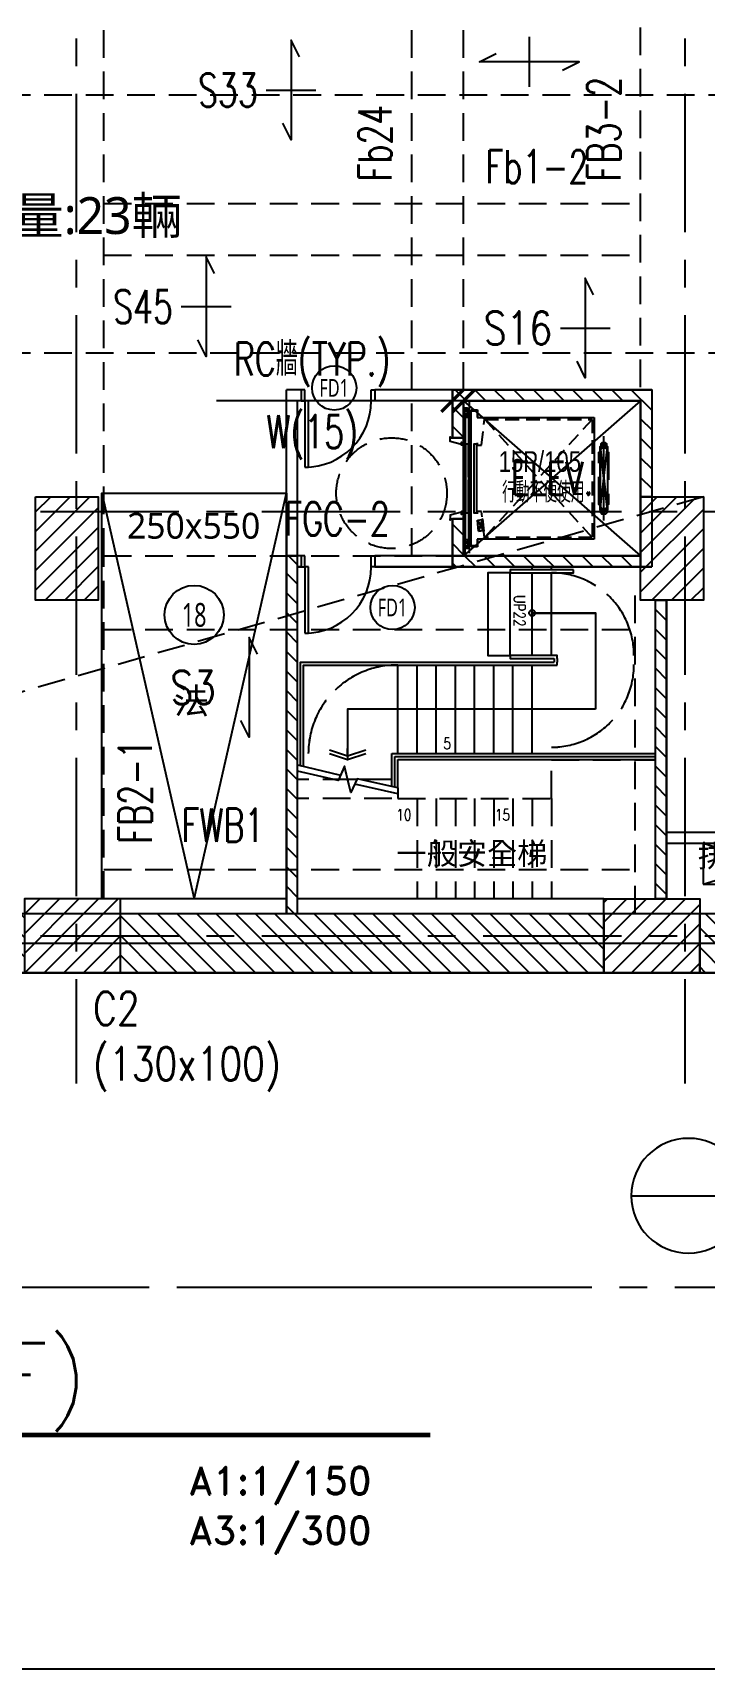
# Model space of a CAD drawing. Header units: millimetres. Extents: x -3377 to 119122, y -22007 to 15479.
# Drawn here: x 4641 to 5551, y 0 to 2218 of the extents above; entities that cross this region are included whole.
import ezdxf
from ezdxf.enums import TextEntityAlignment as Align

# ---------------------------------------------------------------- set-up
doc = ezdxf.new("R2010")
doc.units = ezdxf.units.MM
doc.header["$LTSCALE"] = 150
doc.header["$MEASUREMENT"] = 0
for name, pattern in [('CENTER', [2, 1.25, -0.25, 0.25, -0.25]), ('CONTINOUS', [0]), ('DIVIDE2', [15.875, 6.35, -3.175, 0, -3.175, 0, -3.175]), ('DOT', [0.25, 0, -0.25]), ('HIDDEN', [0.375, 0.25, -0.125]), ('HIDDEN2', [0.1875, 0.125, -0.0625]), ('HIDDENX2', [0.75, 0.5, -0.25]), ('PHANTOM2', [31.75, 15.875, -3.175, 3.175, -3.175, 3.175, -3.175])]:
    doc.linetypes.add(name, pattern=pattern)
doc.layers.get('0').update_dxf_attribs({"plot": 0})
for name, color, linetype, plot in [('AREA', 3, 'Continuous', False), ('LABEL', 1, 'Continuous', False), ('OPEN-TAG', 4, 'Continuous', False), ('S-ARCH', 252, 'Continuous', False)]:
    doc.layers.add(name, color=color, linetype=linetype, plot=plot)
for name, color, linetype in [('ARTIC', 6, 'Continuous'), ('BEAM', 251, 'DOT'), ('CENTER', 1, 'CENTER'), ('COL', 1, 'Continuous'), ('DIM1', 7, 'Continuous'), ('Duct', 1, 'Continuous'), ('E-TXT', 7, 'Continuous'), ('HIDDEN', 2, 'HIDDEN'), ('OPEN', 4, 'Continuous'), ('OTHER', 4, 'Continuous'), ('PARK', 4, 'Continuous'), ('S-COL', 7, 'Continuous'), ('S-CONC', 7, 'Continuous'), ('S-CONCWALL', 30, 'Continuous'), ('S-DIM', 2, 'Continuous'), ('S-GRID', 1, 'CENTER'), ('S-HATCH-COL', 13, 'Continuous'), ('S-HATCH-CONC', 124, 'Continuous'), ('S-HATCH-CONCWALL', 161, 'Continuous'), ('S-OPEN', 13, 'Continuous'), ('S-RAMP', 201, 'Continuous'), ('S-RCBMB', 3, 'HIDDEN'), ('S-RCBMG', 2, 'HIDDEN'), ('S-SITE', 34, 'CENTER'), ('S-SLAB', 5, 'Continuous'), ('S-SLABT', 2, 'Continuous'), ('S-STAIR', 1, 'Continuous'), ('S-TEXT', 2, 'Continuous'), ('S-TEXTB', 3, 'Continuous'), ('S-TEXTC', 3, 'Continuous'), ('S-TEXTG', 2, 'Continuous'), ('S-TITLE', 2, 'Continuous'), ('STAIR', 4, 'Continuous'), ('STAIR3', 7, 'Continuous'), ('TEXT', 2, 'Continuous'), ('TITLE', 6, 'Continuous'), ('WALL', 2, 'Continuous')]:
    doc.layers.add(name, color=color, linetype=linetype)
doc.styles.add('3E', font='simplex.shx', dxfattribs={"width": 0.8, "height": 45, "bigfont": 'dayus.shx'})
doc.styles.add('C1', font='', dxfattribs={"bigfont": 'japanese.shx'})
doc.styles.add('CD1', font='romand', dxfattribs={"height": 3})
doc.styles.add('CHINA', font='romans.shx', dxfattribs={"width": 0.8, "bigfont": 'china.shx'})
doc.styles.add('CHINESET', font='c2.shx', dxfattribs={"bigfont": 'china.shx'})
doc.styles.add('CS4', font='romans.shx', dxfattribs={"width": 0.7, "height": 45, "bigfont": 'lsp.shx'})
doc.styles.add('HH', font='')
doc.styles.get('C1').set_extended_font_data('微軟正黑體')
doc.styles.get('HH').set_extended_font_data('Microsoft JhengHei')
doc.dimstyles.new('DIM150', dxfattribs={"dimscale": 15, "dimtxt": 3, "dimasz": 2, "dimexe": 2, "dimexo": 2, "dimgap": 1, "dimtad": 1, "dimdec": 1, "dimdsep": 46, "dimtxsty": 'CS4', "dimblk1": 'ARCHTICK', "dimblk2": 'ARCHTICK', "dimsah": 1, "dimcen": 2, "dimdle": 2, "dimadec": 0, "dimazin": 0, "dimtfac": 1, "dimtdec": 1, "dimtmove": 0, "dimatfit": 3, "dimldrblk": 'TAA', "dimfxl": 0, "dimtolj": 1, "dimarcsym": 0})

# ---------------------------------------------------------------- blocks, each defined once
blk = doc.blocks.new('COL(B4F-B2F)')
for points in [[(-7465.9, -2290.9), (-7380.9, -2290.9), (-7380.9, -2430.9), (-7465.9, -2430.9)], [(-6645.9, -2290.9), (-6560.9, -2290.9), (-6560.9, -2430.9), (-6645.9, -2430.9)], [(-7350.9, -2835.9), (-7480.9, -2835.9), (-7480.9, -2935.9), (-7350.9, -2935.9)], [(-6695.9, -2835.9), (-6565.9, -2835.9), (-6565.9, -2935.9), (-6695.9, -2935.9)]]:
    blk.add_lwpolyline(points, close=True)
blk = doc.blocks.new('CONC')
for points in [[(-7350.9, -2855.9), (-6695.9, -2855.9), (-6695.9, -2935.9), (-7350.9, -2935.9)], [(-6565.9, -2855.9), (-5610.9, -2855.9), (-5610.9, -2935.9), (-6565.9, -2935.9)]]:
    blk.add_lwpolyline(points, close=True)
blk = doc.blocks.new('LINE')
at = {"layer": 'S-GRID'}
for points in [[(-7410.87, -244.9), (-7410.87, -3085.91)], [(-6585.87, -244.9), (-6585.87, -3085.91)], [(-11059.11, -2310.91), (-4810.87, -2310.91)], [(-11059.11, -2885.91), (-4810.87, -2885.91)]]:
    blk.add_lwpolyline(points, dxfattribs=at)
blk = doc.blocks.new('WALL(B4F)')
for points in [[(-6645.9, -2290.9), (-6645.9, -2160.9), (-6885.9, -2160.9), (-6885.9, -2210.9), (-6900.9, -2210.9), (-6900.9, -2145.9), (-6630.9, -2145.9), (-6630.9, -2290.9), (-6645.9, -2290.9)], [(-6645.9, -2385.9), (-6900.9, -2385.9), (-6900.9, -2370.9), (-6900.9, -2320.9), (-6885.9, -2320.9), (-6885.9, -2370.9), (-6645.9, -2370.9), (-6645.9, -2385.9)], [(-7110.9, -2370.9), (-7125.9, -2370.9), (-7125.9, -2855.9), (-7110.9, -2855.9), (-7110.9, -2370.9)]]:
    blk.add_lwpolyline(points)
blk.add_lwpolyline([(-6610.9, -2835.9), (-6625.9, -2835.9), (-6625.9, -2430.9), (-6610.9, -2430.9)], close=True)
blk = doc.blocks.new('STAIR(B4F)')
for p, q in [((-6792.9, -2389.9), (-6792.9, -2385.9)), ((-6792.9, -2389.9), (-6792.9, -2385.9)), ((-6792.9, -2385.9), (-6630.9, -2385.9)), ((-6792.9, -2505.9), (-6792.9, -2393.9)), ((-6766.9, -2389.9), (-6766.9, -2385.9)), ((-6766.9, -2505.9), (-6766.9, -2393.9)), ((-6625.9, -2646.9), (-6625.9, -2430.9)), ((-6974.9, -2638.9), (-6974.9, -2518.9)), ((-6948.9, -2638.9), (-6948.9, -2518.9)), ((-6922.9, -2638.9), (-6922.9, -2518.9)), ((-6896.9, -2638.9), (-6896.9, -2518.9)), ((-6870.9, -2638.9), (-6870.9, -2518.9)), ((-6844.9, -2638.9), (-6844.9, -2518.9)), ((-6818.9, -2638.9), (-6818.9, -2518.9)), ((-6792.9, -2638.9), (-6792.9, -2518.9)), ((-6758.9, -2518.9), (-6758.9, -2514.9)), ((-7042.9, -2642.3), (-7042.9, -2632.3)), ((-6982.9, -2638.9), (-6625.9, -2638.9)), ((-6982.9, -2683.7), (-6982.9, -2638.9)), ((-7110.9, -2654.1), (-7052.4, -2668)), ((-6978.9, -2642.9), (-6625.9, -2642.9)), ((-6978.9, -2684.6), (-6978.9, -2642.9)), ((-6974.9, -2646.9), (-6625.9, -2646.9)), ((-6974.9, -2685.5), (-6974.9, -2646.9))]:
    blk.add_line(p, q)
blk.add_lwpolyline([(-6736.9, -2389.9), (-6822.9, -2389.9), (-6822.9, -2393.9), (-6736.9, -2393.9)], close=True)
for points in [[(-6792.9, -2448.4), (-6706.9, -2448.4), (-6706.9, -2578.9)], [(-6758.9, -2509.9), (-6758.9, -2505.9), (-6822.9, -2505.9), (-6822.9, -2509.9), (-6762.9, -2509.9)], [(-7106.9, -2655), (-7106.9, -2514.9), (-6762.9, -2514.9)], [(-7102.9, -2656), (-7102.9, -2518.9), (-6758.9, -2518.9)], [(-6762.9, -2509.9), (-6762.9, -2514.9)], [(-6758.9, -2509.9), (-6758.9, -2514.9)], [(-6706.9, -2578.9), (-7042.9, -2578.9), (-7042.9, -2647.3)], [(-7018.1, -2634.2), (-7042.9, -2642.3), (-7067.7, -2634.2)], [(-7018.1, -2639.2), (-7042.9, -2647.3), (-7067.7, -2639.2)], [(-6974.9, -2685.5), (-7029.8, -2673.1), (-7038.6, -2691.6), (-7047.1, -2656.2), (-7055.9, -2675.4), (-7110.9, -2663)], [(-7030.2, -2673.9), (-7042.9, -2673.9)], [(-6982.9, -2673.9), (-7026.1, -2673.9)]]:
    blk.add_lwpolyline(points)
blk.add_circle((-6792.9, -2448.4), 4.06)
at = {"linetype": 'HIDDEN'}
for centre, radius, start, end in [((-6766.9, -2505.9), 112, 0, 90), ((-6976.2, -2638.9), 120, 89.3861, 179.8934), ((-6766.9, -2518.3), 112, 270, 0)]:
    blk.add_arc(centre, radius, start, end, dxfattribs=at)
at = {"style": 'CHINA', "width": 0.8}
blk.add_text('UP', height=15, rotation=270, dxfattribs=at).set_placement((-6817.5, -2424.2))
blk = doc.blocks.new('RAMP(B4F)')
at = {"linetype": 'HIDDEN'}
for p, q in [((-8466.5, -1745.9), (-5669.8, -1745.9)), ((-8466.5, -2095.9), (-5669.8, -2095.9))]:
    blk.add_line(p, q, dxfattribs=at)
blk = doc.blocks.new('SITE')
blk.add_lwpolyline([(-10719.2, -3362.4), (-10719.2, -2105.2), (-10719.2, -517.7), (-4911, -517.8), (-4911.5, -2105.3), (-4911.9, -3362.4), (-7893.7, -3362.4)], close=True)
blk = doc.blocks.new('DwFm')
blk.add_lwpolyline([(-12110.4, 0), (0, 0), (0, -7760.1), (-12110.4, -7760.1)], close=True)
at = {"layer": 'DEFPOINTS', "color": 252, "linetype": 'HIDDEN'}
blk.add_lwpolyline([(-6560.9, -6171), (-12110.4, -7760.1)], dxfattribs=at)
blk = doc.blocks.new('A$C577F3BB7')
at = {"color": 252, "linetype": 'HIDDEN'}
for p, q in [((-1820.643, 625), (976.053, 625)), ((-1820.643, 275), (976.053, 275)), ((-302.999, -329), (-302.999, -465)), ((-276.999, -329), (-276.999, -465)), ((-250.999, -329), (-250.999, -465)), ((-224.999, -329), (-224.999, -465)), ((-198.999, -329), (-198.999, -465)), ((-172.999, -329), (-172.999, -465)), ((-146.999, -329), (-146.999, -465)), ((-120.999, -329), (-120.999, -465))]:
    blk.add_line(p, q, dxfattribs=at)
at = {"color": 252, "ltscale": 10}
for p, q in [((-238.15, 188), (-238.15, 200)), ((-238.15, 22), (-238.15, 0))]:
    blk.add_line(p, q, dxfattribs=at)
at = {"color": 252, "linetype": 'HIDDEN2'}
for p, q in [((-65.5, 185), (-211.5, 25)), ((-65.5, 25), (-211.5, 185))]:
    blk.add_line(p, q, dxfattribs=at)
at = {"color": 252}
for p, q in [((84.867, -390), (84.867, -445)), ((84.867, -445), (265, -390)), ((265, -445), (84.867, -390)), ((84.867, -445), (265, -445))]:
    blk.add_line(p, q, dxfattribs=at)
at = {"color": 252, "ltscale": 10}
for points in [[(-234.47, 188), (-234.47, 200), (-238.47, 200), (-238.47, 188)], [(-222, 58.5), (-222, 151.5), (-225.8, 151.5), (-225.8, 58.5)], [(-234.47, 22), (-234.47, 10), (-238.47, 10), (-238.47, 22)]]:
    blk.add_lwpolyline(points, close=True, dxfattribs=at)
at = {"color": 252, "linetype": 'DIVIDE2'}
for points in [[(-238.97, 54.807), (-238.97, 12.5), (-232.97, 12.5), (-232.97, 197.5), (-238.97, 197.5), (-238.97, 155.193)], [(-220.9, 22.5), (-220.9, 12.1), (-229.5, 12.1), (-229.5, 197.9), (-220.9, 197.9), (-220.9, 187.5)]]:
    blk.add_lwpolyline(points, dxfattribs=at)
at = {"color": 252, "linetype": 'PHANTOM2'}
blk.add_lwpolyline([(-232.5, 17.5), (-232.5, 192.5), (-237.8, 192.5), (-237.8, 17.5)], close=True, dxfattribs=at)
blk.add_lwpolyline([(-229.5, 105), (-229.5, 196.5), (-221.5, 196.5), (-221.5, 187.5), (-63, 187.5), (-63, 22.5), (-221.5, 22.5), (-221.5, 13.5), (-229.5, 13.5), (-229.5, 105)], dxfattribs=at)
at = {"color": 252, "linetype": 'HIDDEN2'}
for points in [[(-221.5, 153), (-221.5, 150), (-215.5, 150), (-211.5, 185), (-65.5, 185), (-65.5, 25), (-211.5, 25), (-215.5, 60), (-221.5, 60), (-221.5, 57)], [(-219.544, 33.61), (-213.084, 34.332), (-221.21, 48.518), (-213.084, 34.332), (-219.544, 33.61), (-221.21, 48.518), (-214.75, 49.239), (-213.084, 34.332), (-214.75, 49.239), (-219.544, 33.61)], [(-214.75, 49.239), (-214.833, 49.985), (-214.336, 50.04), (-212.504, 33.642), (-213.001, 33.587), (-213.084, 34.332)]]:
    blk.add_lwpolyline(points, dxfattribs=at)
at = {"color": 252, "ltscale": 10}
for points in [[(-240, 161.5), (-240, 160), (-238.8, 154.4), (-237.8, 154.4), (-237.8, 150), (-242.8, 150), (-242.8, 153.9), (-242.8, 151), (-258, 155), (-258, 161.5), (-258, 160), (-255, 160), (-255, 161.5), (-255, 160), (-240, 160)], [(-232.2, 105), (-232.2, 106.8), (-233.3, 106.8), (-233.3, 151.5), (-237.3, 151.5), (-237.3, 58.5), (-233.3, 58.5), (-233.3, 103.2), (-232.2, 103.2), (-232.2, 105)], [(-45, 148), (-55, 148), (-45, 62), (-55, 148), (-45, 148), (-45, 62), (-55, 62), (-55, 148), (-55, 62), (-45, 148)], [(-240, 48.5), (-240, 50), (-238.8, 55.6), (-237.8, 55.6), (-237.8, 60), (-242.8, 60), (-242.8, 56.1), (-242.8, 59), (-258, 55), (-258, 48.5), (-258, 50), (-255, 50), (-255, 48.5), (-255, 50), (-240, 50)]]:
    blk.add_lwpolyline(points, dxfattribs=at)
for points in [[(-54, 148.45), (-46, 148.45), (-46, 151.8), (-47.5, 153.3), (-48.9, 153.3), (-48.9, 149.7, -0.41421356), (-49.1, 149.5), (-50.9, 149.5, -0.41421356), (-51.1, 149.7), (-51.1, 153.3), (-52.5, 153.3), (-54, 151.8), (-54, 148), (-46, 148), (-46, 148.45)], [(-54, 61.55), (-46, 61.55), (-46, 58.2), (-47.5, 56.7), (-48.9, 56.7), (-48.9, 60.3, 0.41421356), (-49.1, 60.5), (-50.9, 60.5, 0.41421356), (-51.1, 60.3), (-51.1, 56.7), (-52.5, 56.7), (-54, 58.2), (-54, 62), (-46, 62), (-46, 61.55)]]:
    blk.add_lwpolyline(points, format="xyb", dxfattribs=at)
at = {"color": 252, "linetype": 'HIDDEN'}
for points in [[(-328.999, -314.574), (-328.999, -329), (-120.999, -329), (-120.999, -276.64), (20.002, -276.64)], [(-336.999, -303), (-465, -303)], [(-336.999, -329), (-465, -329)]]:
    blk.add_lwpolyline(points, dxfattribs=at)
at = {"color": 252, "ltscale": 10}
for centre in [(-236.67, 196.5), (-236.67, 196.5), (-236.67, 191.5), (-236.67, 191.5), (-236.67, 18.5), (-236.67, 18.5), (-236.67, 13.5), (-236.67, 13.5)]:
    blk.add_circle(centre, 0.425, dxfattribs=at)
at = {"color": 252, "linetype": 'HIDDENX2'}
for centre, radius, start, end in [((-120.999, -135), 112, 0, 90), ((-330.285, -267.992), 120, 89.386051, 179.89345), ((-120.999, -147.43), 112, 270, 0)]:
    blk.add_arc(centre, radius, start, end, dxfattribs=at)
at = {"layer": 'AREA', "color": 252}
blk.add_lwpolyline([(-824.998, 1385), (-2075.228, 1385, 1.44432555), (-2793.35, -525), (-1716.212, -525), (1125.002, -525), (1125.002, 150), (1645.002, 150), (1645.002, 790), (1125.002, 790), (1125.002, 1385), (90.002, 1385), (90.002, 1415), (-824.998, 1415)], format="xyb", close=True, dxfattribs=at)
at = {"layer": 'ARTIC', "color": 252}
for points in [[(-819.998, 80), (-734.998, 80), (-734.998, -60), (-819.998, -60)], [(0.002, 79.997), (85.002, 79.997), (85.002, -60), (0.002, -60)], [(-704.998, -465), (-834.998, -465), (-834.998, -565), (-704.998, -565)], [(-49.998, -465), (80.002, -465), (80.002, -565), (-49.998, -565)]]:
    blk.add_lwpolyline(points, close=True, dxfattribs=at)
at = {"layer": 'BEAM', "color": 252, "linetype": 'HIDDEN'}
blk.add_line((-232.5, 210), (-232.5, 0), dxfattribs=at)
at = {"layer": 'CENTER', "color": 252}
blk.add_line((-50, 47.923), (-50, 162.077), dxfattribs=at)
at = {"layer": 'COL', "color": 252}
for points in [[(-819.998, 80), (-734.998, 80), (-734.998, -60), (-819.998, -60)], [(0.002, 79.997), (85.002, 79.997), (85.002, -60), (0.002, -60)], [(-704.998, -465), (-834.998, -465), (-834.998, -565), (-704.998, -565)], [(-49.998, -465), (80.002, -465), (80.002, -565), (-49.998, -565)]]:
    blk.add_lwpolyline(points, close=True, dxfattribs=at)
at = {"layer": 'DIM1', "color": 252, "linetype": 'HIDDEN'}
blk.add_circle((-337.464, 84.918), 75, dxfattribs=at)
at = {"layer": 'Duct', "color": 252, "linetype": 'CENTER', "ltscale": 3}
blk.add_lwpolyline([(-4073.347, -991.484), (-4073.336, 265.737), (-4073.353, 1853.23), (1734.902, 1853.1), (1734.382, 265.65), (1733.968, -991.484), (-1247.819, -991.482)], close=True, dxfattribs=at)
blk.add_lwpolyline([(-4073.347, -991.484), (-4073.336, 265.737), (-4073.353, 1853.23), (1734.902, 1853.1), (1734.382, 265.65), (1733.968, -991.484), (-1247.819, -991.482)], close=True, dxfattribs=at)
at = {"layer": 'HIDDEN', "color": 252}
blk.add_lwpolyline([(-43.5, 140.5), (-43.5, 69.5, -0.41421356), (-44, 69), (-45.448, 69, 0.38531359), (-45.945, 68.55), (-46.405, 63.95, -0.38531359), (-46.903, 63.5), (-53.098, 63.5, -0.38531359), (-53.595, 63.95), (-54.055, 68.55, 0.38531359), (-54.553, 69), (-56, 69, -0.41421356), (-56.5, 69.5), (-56.5, 140.5, -0.41421356), (-56, 141), (-54.553, 141, 0.38531359), (-54.055, 141.45), (-53.595, 146.05, -0.38531359), (-53.098, 146.5), (-46.903, 146.5, -0.38531359), (-46.405, 146.05), (-45.945, 141.45, 0.38531359), (-45.448, 141), (-44, 141, -0.41421356), (-43.5, 140.5, -1)], format="xyb", dxfattribs=at)
at = {"layer": 'LABEL', "color": 252}
blk.add_lwpolyline([(-12.814, -867.319), (1343.294, -867.319)], dxfattribs=at)
at = {"layer": 'LABEL', "color": 252, "linetype": 'Continuous'}
blk.add_arc((64.946, -867.319), 77.76, 180.000001, 179.999999, dxfattribs=at)
at = {"layer": 'OPEN', "color": 252, "linetype": 'Continuous'}
for p, q in [((-455, 225), (-460, 225)), ((-455, 210), (-455, 225)), ((-365, 210), (-365, 225)), ((-365, 225), (-360, 225)), ((-460, 210), (-455, 210)), ((-455, 210), (-455, 120)), ((-450, 210), (-455, 210)), ((-450, 120), (-450, 210)), ((-360, 210), (-365, 210)), ((-455, 120), (-450, 120)), ((-455, 0), (-460, 0)), ((-455, -15), (-455, 0)), ((-365, -15), (-365, 0)), ((-365, 0), (-360, 0)), ((-460, -15), (-455, -15)), ((-455, -15), (-455, -105)), ((-450, -15), (-455, -15)), ((-450, -105), (-450, -15)), ((-360, -15), (-365, -15)), ((-455, -105), (-450, -105))]:
    blk.add_line(p, q, dxfattribs=at)
for centre in [(-455, 210), (-455, -15)]:
    blk.add_arc(centre, 90, 270, 0, dxfattribs=at)
at = {"layer": 'OPEN-TAG', "color": 252}
for centre in [(-415.168, 227.557), (-336.167, -70.016)]:
    blk.add_circle(centre, 30, dxfattribs=at)
at = {"layer": 'OTHER', "color": 252}
for p, q in [((-465, -283.177), (-406.555, -297.061)), ((-328.999, -322.776), (-387.443, -309.578))]:
    blk.add_line(p, q, dxfattribs=at)
blk.add_lwpolyline([(-328.999, -314.574), (-383.925, -302.171), (-392.72, -320.689), (-401.278, -285.311), (-410.073, -304.468), (-465, -292.064)], dxfattribs=at)
at = {"layer": 'PARK', "color": 252}
blk.add_lwpolyline([(-730, 85), (-480, 85), (-480, -465), (-730, -465), (-730, 85), (-605, -465), (-480, 85)], dxfattribs=at)
blk.add_circle((-605, -80), 40, dxfattribs=at)
at = {"layer": 'STAIR', "color": 252, "linetype": 'CONTINOUS'}
for p, q in [((-146.999, -19), (-146.999, -15)), ((-146.999, -19), (-146.999, -15)), ((-120.999, -19), (-120.999, -15)), ((-146.999, -135), (-146.999, -23)), ((-120.999, -135), (-120.999, -23)), ((-328.999, -268), (-328.999, -148)), ((-302.999, -268), (-302.999, -148)), ((-276.999, -268), (-276.999, -148)), ((-250.999, -268), (-250.999, -148)), ((-224.999, -268), (-224.999, -148)), ((-198.999, -268), (-198.999, -148)), ((-172.999, -268), (-172.999, -148)), ((-146.999, -268), (-146.999, -148)), ((-112.999, -148), (-112.999, -144)), ((-336.999, -268), (20.002, -268)), ((-336.999, -312.768), (-336.999, -268)), ((-332.999, -272), (20.002, -272)), ((-332.999, -313.671), (-332.999, -272)), ((-328.999, -276), (20.002, -276)), ((-328.999, -314.574), (-328.999, -276))]:
    blk.add_line(p, q, dxfattribs=at)
for points in [[(-90.999, -19), (-176.999, -19), (-176.999, -23), (-90.999, -23)], [(-176.999, -23), (-206.999, -23), (-206.999, -83), (-206.999, -135), (-176.999, -135)]]:
    blk.add_lwpolyline(points, close=True, dxfattribs=at)
for points in [[(-460.999, -284.128), (-460.999, -144), (-116.999, -144)], [(-456.999, -285.078), (-456.999, -148), (-112.999, -148)], [(-112.999, -139), (-112.999, -135), (-176.999, -135), (-176.999, -139), (-116.999, -139)], [(-116.999, -139), (-116.999, -144)], [(-112.999, -139), (-112.999, -144)]]:
    blk.add_lwpolyline(points, dxfattribs=at)
blk.add_circle((-146.999, -77.5), 4.057, dxfattribs=at)
at = {"layer": 'STAIR3', "color": 252}
for p, q in [((-396.999, -271.36), (-396.999, -261.36)), ((-49.999, -465), (-464.999, -465))]:
    blk.add_line(p, q, dxfattribs=at)
for points in [[(-146.999, -77.5), (-60.999, -77.5), (-60.999, -208)], [(-60.999, -208), (-396.999, -208), (-396.999, -276.36)], [(-372.206, -263.304), (-396.999, -271.36), (-421.792, -263.304)], [(-372.206, -268.304), (-396.999, -276.36), (-421.792, -268.304)]]:
    blk.add_lwpolyline(points, dxfattribs=at)
at = {"layer": 'WALL', "color": 252}
for p, q in [((-480, -485), (-480, 225)), ((-460, 225), (-480, 225)), ((-460, 225), (-460, 210)), ((-255, 225), (-360, 225)), ((-360, 225), (-360, 210)), ((15, 225), (-255, 225)), ((-255, 225), (-255, 160)), ((15, 225), (15, -15)), ((-465, -485), (-465, 210)), ((-460, 210), (-465, 210)), ((-255, 210), (-360, 210)), ((-240, 160), (-240, 210)), ((0, 210), (-240, 210)), ((-225, 210), (0, 210)), ((-225, 210), (0, 210)), ((0, 210), (0, 0)), ((-255, 160), (-240, 160)), ((-240, 50), (-255, 50)), ((-255, 50), (-255, -15)), ((-240, 0), (-240, 50)), ((-460, 0), (-465, 0)), ((-460, 0), (-460, -15)), ((0, 0), (-360, 0)), ((-360, 0), (-360, -15)), ((-465, -15), (-460, -15)), ((-460, -15), (-465, -15)), ((15, -15), (-360, -15)), ((-360, -15), (15, -15)), ((20.002, -465), (20.002, -60)), ((35.002, -465), (35.002, -60))]:
    blk.add_line(p, q, dxfattribs=at)
for points in [[(-864.998, 1425), (-2060.343, 1425, 1.43402765), (-2793.35, -565), (-1716.212, -565), (1165.002, -565), (1165.002, 110), (1685.002, 110), (1685.002, 830), (1165.002, 830), (1165.002, 1425), (130.002, 1425), (130.002, 1455), (-864.998, 1455)], [(-784.998, 1345), (-2090.428, 1345, 1.45534409), (-2793.35, -485), (-1716.212, -485), (1085.002, -485), (1085.002, 190), (1605.002, 190), (1605.002, 750), (1085.002, 750), (1085.002, 1345), (50.002, 1345), (50.002, 1375), (-784.998, 1375)]]:
    blk.add_lwpolyline(points, format="xyb", close=True, dxfattribs=at)
for points in [[(280, -485), (280, -375), (35.001, -375)], [(265, -485), (265, -390), (35.001, -390)]]:
    blk.add_lwpolyline(points, dxfattribs=at)
at = {"color": 252, "style": 'HH'}
for s, p in [('250x550', (-605.641, 23.28)), ('法', (-608.574, -214.178))]:
    blk.add_text(s, height=35, dxfattribs=at).set_placement(p, align=Align.CENTER)
at = {"layer": 'E-TXT', "color": 252, "style": 'CHINESET'}
for s, width, p in [('15P/105', 0.8, (-80.768, 113.844)), ('行動不便使用', 0.7, (-75.938, 72.255))]:
    blk.add_text(s, height=28, dxfattribs=dict(at, width=width)).set_placement(p, align=Align.RIGHT)
at = {"layer": 'OPEN-TAG', "color": 252, "style": 'C1', "width": 0.7}
for p in [(-415.303, 227.557), (-336.302, -70.016)]:
    blk.add_text('FD1', height=24, dxfattribs=at).set_placement(p, align=Align.MIDDLE)
at = {"layer": 'PARK', "color": 252, "style": 'C1', "width": 0.7}
blk.add_text('18', height=32, dxfattribs=at).set_placement((-605, -80), align=Align.MIDDLE)
at = {"layer": 'TEXT', "color": 252, "style": 'CHINA', "width": 0.8}
blk.add_text('UP22', height=15, rotation=270, dxfattribs=at).set_placement((-171.678, -53.331))
for s, p in [('5', (-267.273, -261.848)), ('10', (-331.144, -358.586)), ('15', (-197.494, -358.586))]:
    blk.add_text(s, height=15, dxfattribs=at).set_placement(p)
at = {"layer": 'TEXT', "color": 252, "style": 'HH'}
for s, p in [('一般安全梯', (-228.638, -418.448)), ('排風管道', (159.373, -421.761))]:
    blk.add_text(s, height=30, dxfattribs=at).set_placement(p, align=Align.CENTER)
at = {"layer": 'TITLE', "color": 252, "linetype": 'Continuous', "style": 'HH'}
blk.add_text('汽車數量:23輛', height=50, dxfattribs=at).set_placement((-1054.513, 436.227))
blk = doc.blocks.new('2022-0217')
blk.add_blockref('A$C577F3BB7', (-6645.9, -6251))
blk = doc.blocks.new('_ARCHTICK')
at = {"color": 0, "linetype": 'ByBlock', "const_width": 0.15}
blk.add_lwpolyline([(-0.5, -0.5), (0.5, 0.5)], dxfattribs=at)
blk = doc.blocks.new('*D257')
at = {"layer": 'DEFPOINTS', "color": 0, "transparency": 16777216}
for p in [(5209.5, 1719.2), (5209.5, 1719.2), (5224.5, 1719.2)]:
    blk.add_point(p, dxfattribs=at)
at = {"layer": 'S-DIM', "color": 0, "lineweight": -2, "transparency": 16777216}
for p, q in [((5209.5, 1719.2), (4889.7, 1719.2)), ((5224.5, 1719.2), (5209.5, 1719.2)), ((5224.5, 1719.2), (5254.5, 1719.2))]:
    blk.add_line(p, q, dxfattribs=at)
at = {"layer": 'S-DIM', "color": 0, "lineweight": -2, "transparency": 16777216, "xscale": 30, "yscale": 30, "zscale": 30}
blk.add_blockref('_ARCHTICK', (5209.5, 1719.2), dxfattribs=at)
at = {"layer": 'S-DIM', "color": 0, "lineweight": -2, "transparency": 16777216, "xscale": 30, "yscale": 30, "zscale": 30, "rotation": 180}
blk.add_blockref('_ARCHTICK', (5224.5, 1719.2), dxfattribs=at)
at = {"layer": 'S-DIM', "color": 0, "transparency": 16777216, "char_height": 45, "attachment_point": 5, "style": 'CS4'}
for s, insert in [('\\A1;RC牆(TYP.)', (5019.6, 1768.4)), ('\\A1;W(15)', (5019.6, 1669.9))]:
    blk.add_mtext(s, dxfattribs=dict(at, insert=insert))
blk = doc.blocks.new('TAA')
at = {"linetype": 'Continuous'}
blk.add_line((0, 0), (-1.663, 0), dxfattribs=at)
blk.add_solid([(-1.5, -0.25), (-1.5, 0.25), (0, 0)], dxfattribs=at)

msp = doc.modelspace()

# ---------------------------------------------------------------- hatches: boundary and pattern name
at = {"layer": 'S-HATCH-COL'}
h = msp.add_hatch(dxfattribs=at)
h.set_pattern_fill('ANSI31', color=256, scale=150, style=0)
h.paths.add_polyline_path([(2684.53, 2459.16), (2574.53, 2459.16), (2574.53, 2549.16), (2684.53, 2549.16)])
h.paths.add_polyline_path([(2684.53, 1609.16), (2574.53, 1609.16), (2574.53, 1699.16), (2684.53, 1699.16)])
h.paths.add_polyline_path([(6519.53, 2359.16), (6629.53, 2359.16), (6629.53, 2259.16), (6519.53, 2259.16)])
h.paths.add_polyline_path([(6519.53, 1619.16), (6629.53, 1619.16), (6629.53, 1519.16), (6519.53, 1519.16)])
h.paths.add_polyline_path([(6499.53, 1044.16), (6629.53, 1044.16), (6629.53, 944.16), (6499.53, 944.16)])
h.paths.add_polyline_path([(5414.53, 1044.16), (5544.53, 1044.16), (5544.53, 944.16), (5414.53, 944.16)])
h.paths.add_polyline_path([(4759.53, 1044.16), (4629.53, 1044.16), (4629.53, 944.16), (4759.53, 944.16)])
h.paths.add_polyline_path([(3744.53, 2934.16), (3874.53, 2934.16), (3874.53, 2834.16), (3744.53, 2834.16)])
h.paths.add_polyline_path([(3744.53, 2369.16), (3854.53, 2369.16), (3854.53, 2269.16), (3744.53, 2269.16)])
h.paths.add_polyline_path([(3744.53, 1634.16), (3854.53, 1634.16), (3854.53, 1534.16), (3744.53, 1534.16)])
h.paths.add_polyline_path([(3744.53, 1044.16), (3874.53, 1044.16), (3874.53, 944.16), (3744.53, 944.16)])
h.paths.add_polyline_path([(4729.53, 2934.16), (4599.53, 2934.16), (4599.53, 2834.16), (4729.53, 2834.16)])
h.paths.add_polyline_path([(5464.53, 1589.16), (5549.53, 1589.16), (5549.53, 1449.16), (5464.53, 1449.16)])
h.paths.add_polyline_path([(5464.53, 2414.16), (5549.53, 2414.16), (5549.53, 2274.16), (5464.53, 2274.16)])
h.paths.add_polyline_path([(4729.53, 2414.16), (4644.53, 2414.16), (4644.53, 2274.16), (4729.53, 2274.16)])
h.paths.add_polyline_path([(4644.53, 1589.16), (4729.53, 1589.16), (4729.53, 1449.16), (4644.53, 1449.16)])
h.paths.add_polyline_path([(5464.53, 2934.16), (5594.53, 2934.16), (5594.53, 2834.16), (5464.53, 2834.16)])
h.paths.add_polyline_path([(6499.53, 2934.16), (6629.53, 2934.16), (6629.53, 2834.16), (6499.53, 2834.16)])
h.paths.add_polyline_path([(2187.43, 2039.16), (2257.43, 2039.16), (2257.43, 2109.16), (2187.43, 2109.16)])
at = {"layer": 'S-HATCH-CONC'}
h = msp.add_hatch(dxfattribs=at)
h.set_pattern_fill('ANSI31', color=256, scale=150, angle=90, style=0)
h.paths.add_polyline_path([(6549.53, 1619.16), (7149.53, 1619.16), (7149.53, 2339.16), (6629.53, 2339.16), (6629.53, 2259.16), (7069.53, 2259.16), (7069.53, 1699.16), (6549.53, 1699.16)])
h.paths.add_polyline_path([(6549.53, 2834.16), (6629.53, 2834.16), (6629.53, 2359.16), (6549.53, 2359.16)])
h.paths.add_polyline_path([(6629.53, 1519.16), (6549.53, 1519.16), (6549.53, 1044.16), (6629.53, 1044.16)])
h.paths.add_polyline_path([(3874.53, 1024.16), (4629.53, 1024.16), (4629.53, 944.16), (3874.53, 944.16)])
h.paths.add_polyline_path([(4759.53, 1024.16), (5414.53, 1024.16), (5414.53, 944.16), (4759.53, 944.16)])
h.paths.add_polyline_path([(5544.53, 1024.16), (6499.53, 1024.16), (6499.53, 944.16), (5544.53, 944.16)])
edge = h.paths.add_edge_path()
edge.add_line((3744.53, 944.16), (2671.18, 944.16))
edge.add_arc((2671.18, 2074.16), 1130, 49.55789, 269.99999, ccw=False)
edge.add_line((3404.19, 2934.16), (3744.53, 2934.16))
edge.add_line((3744.53, 2934.16), (3744.53, 2854.16))
edge.add_line((3744.53, 2854.16), (3374.1, 2854.16))
edge.add_arc((2671.18, 2074.16), 1050, 47.97535, 269.99999)
edge.add_line((2671.18, 1024.16), (3744.53, 1024.16))
edge.add_line((3744.53, 1024.16), (3744.53, 944.16))
h.paths.add_polyline_path([(3874.53, 2934.16), (4599.53, 2934.16), (4599.53, 2854.16), (3874.53, 2854.16)])
h.paths.add_polyline_path([(5464.53, 2884.16), (4729.53, 2884.16), (4729.53, 2934.16), (4599.53, 2934.16), (4599.53, 2964.16), (5594.53, 2964.16), (5594.53, 2934.16), (5464.53, 2934.16)])
h.paths.add_polyline_path([(5594.53, 2934.16), (6499.53, 2934.16), (6499.53, 2854.16), (5594.53, 2854.16)])
at = {"layer": 'S-HATCH-CONCWALL'}
h = msp.add_hatch(dxfattribs=at)
h.set_pattern_fill('ANSI31', color=256, scale=150, angle=90, style=0)
h.paths.add_polyline_path([(5464.53, 1494.16), (5209.53, 1494.16), (5209.53, 1509.16), (5209.53, 1559.16), (5224.53, 1559.16), (5224.53, 1509.16), (5464.53, 1509.16)])
h.paths.add_polyline_path([(5464.53, 1589.16), (5464.53, 1719.16), (5224.53, 1719.16), (5224.53, 1669.16), (5209.53, 1669.16), (5209.53, 1734.16), (5479.53, 1734.16), (5479.53, 1589.16)])
h.paths.add_polyline_path([(4999.53, 1509.16), (4984.53, 1509.16), (4984.53, 1024.16), (4999.53, 1024.16)])
h.paths.add_polyline_path([(5499.53, 1044.16), (5484.53, 1044.16), (5484.53, 1449.16), (5499.53, 1449.16)])

# ---------------------------------------------------------------- linework, layer by layer
at = {"layer": 'S-OPEN'}
for p, q in [((5224.53, 1719.16), (5464.53, 1509.16)), ((5464.53, 1719.16), (5224.53, 1509.16))]:
    msp.add_line(p, q, dxfattribs=at)
at = {"layer": 'S-RCBMB'}
for p, q in [((5154.53, 1509.16), (5154.53, 2294.16)), ((5224.53, 1509.16), (5224.53, 2294.16)), ((4737.03, 1986.66), (5464.53, 1986.66)), ((4737.03, 1916.66), (5464.53, 1916.66))]:
    msp.add_line(p, q, dxfattribs=at)
at = {"layer": 'S-RCBMG'}
for p, q in [((4737.03, 1509.16), (4737.03, 2294.16)), ((5464.53, 1569.16), (5464.53, 2294.16)), ((4737.03, 1044.16), (4737.03, 1534.16)), ((4737.03, 1509.16), (5464.53, 1509.16)), ((5457.03, 1024.16), (5457.03, 1469.16)), ((4737.03, 1409.16), (5464.53, 1409.16)), ((4737.03, 1084.16), (5457.03, 1084.16)), ((4737.03, 1024.16), (5457.03, 1024.16))]:
    msp.add_line(p, q, dxfattribs=at)
at = {"layer": 'S-SLAB'}
msp.add_lwpolyline([(6629.53, 944.16), (2671.18, 944.16, -1.4340277), (3404.19, 2934.16), (4599.53, 2934.16), (4599.53, 2964.16), (5594.53, 2964.16), (5594.53, 2934.16), (6629.53, 2934.16), (6629.53, 2339.16), (7149.53, 2339.16), (7149.53, 1619.16), (6629.53, 1619.16), (6629.53, 944.16)], format="xyb", dxfattribs=at)
msp.add_lwpolyline([(5224.53, 1719.16), (5464.53, 1719.16), (5464.53, 1509.16), (5224.53, 1509.16)], close=True, dxfattribs=at)
at = {"layer": 'S-SLABT', "color": 1}
for p, q in [((5313.64, 2212.53), (5313.64, 2145.03)), ((4957.03, 2140.41), (5024.53, 2140.41)), ((4842.05, 1846.89), (4909.55, 1846.89)), ((5355.78, 1817.91), (5423.28, 1817.91))]:
    msp.add_line(p, q, dxfattribs=at)
for points in [[(5002.03, 2185.41), (4990.78, 2207.91), (4990.78, 2072.91), (4979.53, 2095.41)], [(5358.64, 2167.53), (5381.14, 2178.78), (5246.14, 2178.78), (5268.64, 2190.03)], [(4887.05, 1891.89), (4875.8, 1914.39), (4875.8, 1779.39), (4864.55, 1801.89)], [(5400.78, 1862.91), (5389.53, 1885.41), (5389.53, 1750.41), (5378.28, 1772.91)], [(4945.2, 1375.81), (4933.95, 1398.31), (4933.95, 1263.31), (4922.7, 1285.81)]]:
    msp.add_lwpolyline(points, dxfattribs=at)
at = {"layer": 'S-TITLE', "const_width": 6.25}
msp.add_lwpolyline([(3253.72, 317.68), (5179.71, 317.68)], dxfattribs=at)

# ---------------------------------------------------------------- block references
msp.add_blockref('DwFm', (12110.4, 7760.14))
at = {"layer": 'S-ARCH'}
msp.add_blockref('2022-0217', (12110.4, 7760.14), dxfattribs=at)
at = {"layer": 'S-COL'}
msp.add_blockref('COL(B4F-B2F)', (12110.4, 3880.07), dxfattribs=at)
at = {"layer": 'S-CONC'}
msp.add_blockref('CONC', (12110.4, 3880.07), dxfattribs=at)
at = {"layer": 'S-CONCWALL'}
msp.add_blockref('WALL(B4F)', (12110.4, 3880.07), dxfattribs=at)
at = {"layer": 'S-GRID'}
msp.add_blockref('LINE', (12110.4, 3880.07), dxfattribs=at)
at = {"layer": 'S-RAMP'}
msp.add_blockref('RAMP(B4F)', (12110.4, 3880.07), dxfattribs=at)
at = {"layer": 'S-SITE'}
msp.add_blockref('SITE', (12110.4, 3880.07), dxfattribs=at)
at = {"layer": 'S-STAIR'}
msp.add_blockref('STAIR(B4F)', (12110.4, 3880.07), dxfattribs=at)

# ---------------------------------------------------------------- texts
at = {"layer": 'S-SLABT', "color": 2}
for s, style, width, p in [('S33', 'CS4', 0.7, (4945.78, 2117.91)), ('S45', 'CS4', 0.7, (4830.8, 1824.39)), ('S16', '3E', 0.8, (5344.53, 1795.41)), ('S3', '3E', 0.8, (4888.95, 1308.31))]:
    msp.add_text(s, height=45, dxfattribs=dict(at, style=style, width=width)).set_placement(p, align=Align.RIGHT)
at = {"layer": 'S-TEXT', "style": 'CS4', "width": 0.7}
msp.add_text('ELEV.', height=45, dxfattribs=at).set_placement((5344.53, 1614.16), align=Align.MIDDLE_CENTER)
at = {"layer": 'S-TEXTB', "style": 'CS4', "width": 0.7}
msp.add_text('Fb24', height=45, rotation=90, dxfattribs=at).set_placement((5104.53, 2016.66, 0), align=Align.MIDDLE_LEFT)
msp.add_text('Fb1-2', height=45, dxfattribs=at).set_placement((5254.53, 2036.66, 0), align=Align.MIDDLE_LEFT)
at = {"layer": 'S-TEXTC', "style": 'CS4', "width": 0.8}
for s, p in [('C2', (4722.48, 873.2)), ('(130x100)', (4722.48, 798.2))]:
    msp.add_text(s, height=45, dxfattribs=at).set_placement(p)
at = {"layer": 'S-TEXTG', "style": 'CS4', "width": 0.7}
msp.add_text('FB3-2', height=45, rotation=90, dxfattribs=at).set_placement((5414.53, 2016.66, 0), align=Align.MIDDLE_LEFT)
for s, p in [('FGC-2', (5124.53, 1559.16, 0)), ('FWB1', (4954.53, 1144.16, 0))]:
    msp.add_text(s, height=45, dxfattribs=at).set_placement(p, align=Align.MIDDLE_RIGHT)
msp.add_text('FB2-1', height=45, rotation=90, dxfattribs=at).set_placement((4779.67, 1189.89), align=Align.MIDDLE)
at = {"layer": 'S-TITLE', "style": 'CS4'}
msp.add_text('地下四層結構平面圖(B4F)', height=90, dxfattribs=at).set_placement((3609.91, 352.08))
at = {"layer": 'S-TITLE', "style": 'CD1'}
for s, p in [('A1:1/150', (5099.94, 236.87)), ('A3:1/300', (5099.94, 169.37))]:
    msp.add_text(s, height=37.5, dxfattribs=at).set_placement(p, align=Align.RIGHT)

# ---------------------------------------------------------------- dimensions: what is measured, and where the dimension line sits
at = {"layer": 'S-DIM'}
dim = msp.add_linear_dim(base=(5209.53, 1719.16), p1=(5224.53, 1719.16), p2=(5209.53, 1719.16), text='RC牆(TYP.)\\XW(<>)', dimstyle='DIM150', dxfattribs=at)
dim.commit()
dim.dimension.update_dxf_attribs({"geometry": '*D257', "text_midpoint": (5019.59, 1719.16)})

doc.saveas('drawing.dxf')
